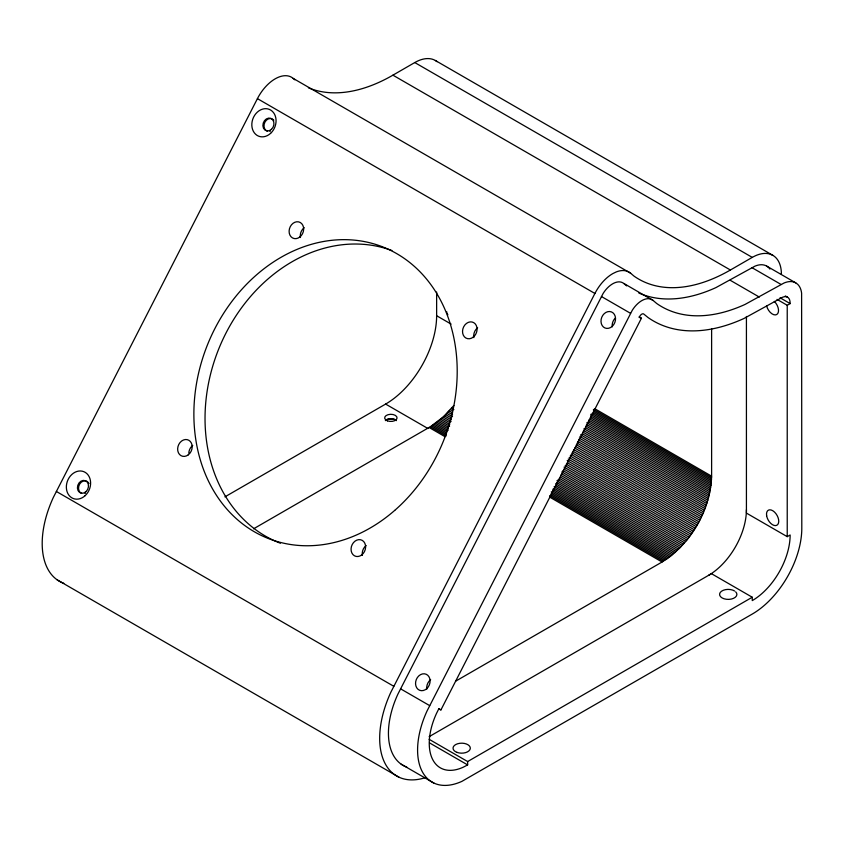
<?xml version="1.0" encoding="UTF-8"?>
<svg xmlns="http://www.w3.org/2000/svg" width="844" height="844" viewBox="0 0 844 844"><rect width="100%" height="100%" fill="white"/><g stroke="black" fill="none" stroke-linecap="round" stroke-linejoin="round"><path stroke-width="1.27" d="M455.802 681.087L662.076 561.999C691.025 543.821 710.353 510.346 711.619 476.185L711.619 328.654M781.396 274.216A41.219 23.801 -60 0 0 772.861 255.352L769.992 254.097A41.219 23.801 -60 0 0 752.257 257.388L730.398 270.006A183.401 105.89 -60 0 1 634.013 276.104L630.616 273.213L293.132 78.376A32.726 18.895 -60 0 0 257.42 98.632L53.33 497.464A82.438 47.591 -60 0 0 63.806 583.288M630.616 273.213A32.726 18.895 -60 0 0 616.215 271.947L612.839 273.583A32.726 18.895 -60 0 0 594.904 293.469L390.814 692.312A82.438 47.591 -60 0 0 424.659 777.862M653.172 300.496L651.505 299.409A20.319 11.732 -60 0 0 632.24 310.328L427.043 710.986A70.052 40.449 -60 0 0 461.942 781.344L752.257 614.063A70.073 40.459 -60 0 0 801.8 528.249L801.61 293.132A28.823 16.637 -60 0 0 797.569 284.206L795.808 282.909A28.823 16.637 -60 0 0 784.055 283.004L745.073 304.42A195.787 113.043 -60 0 1 656.653 303.45L653.172 300.496L622.355 282.582A20.319 11.732 -60 0 0 603.091 293.512L397.893 694.158A70.052 40.449 -60 0 0 406.797 767.091M746.423 316.468L746.423 513.099L787.23 536.657L790.142 534.98A53.583 30.933 -60 0 1 752.257 600.601L752.257 597.236L467.65 761.552L467.65 764.917L463.156 767.238A53.541 30.912 -60 0 1 436.485 713.465L438.701 709.023L440.937 709.899L641.429 318.23L639.161 316.922M453.85 405.51L443.153 416.999L430.377 426.716L253.569 528.808M708.538 575.365L710.521 574.152A53.583 30.933 -60 0 0 746.423 509.734M308.398 87.797A183.401 105.89 -60 0 0 392.914 75.169L414.773 62.551A41.219 23.801 -60 0 1 437.097 61.675M224.915 496.863L385.624 404.076A72.13 41.641 -60 0 0 436.633 315.73L436.633 292.024M638.834 293.026A195.787 113.043 -60 0 0 715.923 287.604L754.916 266.176A28.823 16.637 -60 0 1 766.668 266.082L795.808 282.909M777.029 299.388L787.23 305.275L790.142 303.597L790.026 301.582A12.301 7.1 -60 0 0 782.536 297.257L743.849 318.536A212.298 122.57 -60 0 1 647.981 317.481L643.592 313.915A3.798 2.194 -60 0 0 639.995 315.951L639.203 317.355L641.429 318.23M429.121 736.675L711.45 573.677L752.257 597.236M435.377 60.504L772.861 255.352M414.773 62.551L752.257 257.388M751.962 267.653L781.111 284.481M785.31 295.917L787.547 297.215M780.056 297.774L790.142 303.597M392.914 75.169L730.398 270.006M730.165 280.24L759.315 297.067M601.403 296.497L630.542 313.324M257.42 98.632L594.904 293.469M436.633 315.73L451.118 324.096M594.556 408.591L711.619 476.185M593.395 409.445L711.597 477.683M593.353 410.975L711.555 479.213M593.269 412.516L711.471 480.753M592.013 413.423L711.344 482.314M590.716 414.341L711.197 483.897M590.536 415.923L711.007 485.479M590.315 417.527L710.785 487.083M590.061 419.141L710.532 488.697M588.637 420.112L710.247 490.322M588.321 421.747L709.931 491.968M586.833 422.738L709.582 493.603M586.443 424.395L709.192 495.259M586.031 426.051L708.781 496.916M585.578 427.718L708.327 498.582M583.964 428.731L707.852 500.249M583.447 430.398L707.335 501.927M582.909 432.075L706.797 503.594M582.328 433.753L706.217 505.271M580.588 434.765L705.616 506.949M579.955 436.443L704.983 508.615M579.3 438.11L704.318 510.293M578.604 439.777L703.622 511.96M577.887 441.433L702.904 513.616M577.138 443.089L702.155 515.273M576.357 444.735L701.385 516.918M575.555 446.381L700.573 518.564M574.722 448.006L699.75 520.189M573.867 449.63L698.895 521.814M572.992 451.234L698.009 523.417M572.084 452.838L697.102 525.01M571.156 454.41L696.173 526.593M570.206 455.982L695.224 528.165M569.225 457.532L694.253 529.716M568.234 459.062L693.251 531.245M567.21 460.581L692.238 532.764M567.305 462.734L691.194 534.263M566.25 464.211L690.139 535.729M565.174 465.666L689.052 537.185M564.077 467.101L687.955 538.62M564.098 469.158L686.847 540.033M562.969 470.551L685.718 541.415M451.572 408.253L453.84 409.572M561.819 471.912L684.568 542.776M450.411 409.593L452.679 410.901M561.788 473.895L683.397 544.106M449.23 410.901L452.637 412.864M560.616 475.204L682.226 545.414M448.037 412.178L452.584 414.805M560.553 477.145L681.034 546.701M446.835 413.433L452.511 416.704M559.35 478.39L679.831 547.946M445.611 414.647L451.297 417.928M558.137 479.614L678.608 549.17M444.387 415.839L451.202 419.774M556.903 480.806L677.384 550.362M443.153 416.999L451.107 421.589M556.808 482.62L676.139 551.522M441.897 418.128L449.852 422.717M555.552 483.749L674.894 552.641M440.642 419.225L449.736 424.469M555.436 485.5L673.639 553.738M439.376 420.28L449.609 426.188M554.17 486.555L672.373 554.803M438.11 421.304L448.333 427.212M554.033 488.243L671.096 555.827M436.823 422.295L448.196 428.857M552.757 489.235L669.819 556.818M435.546 423.255L448.048 430.472M552.609 490.839L668.543 557.779M434.259 424.173L446.761 431.389M551.322 491.767L667.256 558.696M432.961 425.059L446.603 432.93M551.164 493.307L665.958 559.572M431.674 425.903L446.444 434.438M551.005 494.806L664.661 560.427M430.377 426.716L446.286 435.894M549.708 495.607L663.373 561.228M429.079 427.475L444.988 436.664M549.549 497.032L662.076 561.999M385.624 404.076L427.961 428.52M438.669 708.591L440.937 709.899M400.562 688.82L429.712 705.647M56.337 491.451L393.81 686.299M429.111 739.302L467.65 761.552M429.543 742.91L467.65 764.917M401.164 764.168L433.974 783.116M57.17 579.849L398.969 777.187M766.668 266.082L768.42 267.379A28.823 16.637 -60 0 1 769.907 269.088M624.022 283.668L626.638 285.884M293.132 78.376L294.83 79.821M787.23 305.275L787.23 536.657M386.436 419.626A12.365 7.142 0 0 1 396.49 419.922M385.36 420.628A6.182 3.566 0 0 1 390.877 418.677A6.182 3.566 0 0 1 396.385 420.628M188.813 453.112A8.651 7.037 -68.6 0 1 192.748 445.432M362.382 555.384A8.651 7.037 -68.6 0 1 366.159 545.551M300.432 237.512A8.651 7.037 -68.6 0 1 304.209 227.68M473.853 337.632A8.651 7.037 -68.6 0 1 477.63 327.799M735.694 591.855A8.651 5.001 0 0 1 728.91 599.377A8.651 5.001 0 0 1 720.185 592.551A8.651 5.001 0 0 1 734.639 591.022M774.307 301.392A8.651 5.001 60 0 1 776.744 314.517A8.651 5.001 60 0 1 766.595 305.844M612.248 326.86A8.651 7.037 -68.6 0 1 615.434 317.988M426.8 689.126A8.651 7.037 -68.6 0 1 430.64 679.705M447.847 314.823A6.182 3.566 60 0 1 447.309 313.651M446.94 312.48A6.182 3.566 60 0 1 446.824 311.9M280.419 543.241A156.625 127.402 -68.6 0 1 217.425 352.286A156.625 127.402 -68.6 0 1 391.933 250.52M81.573 493.36A6.594 5.359 -68.6 0 1 79.737 483.971A6.594 5.359 -68.6 0 1 88.356 482.515M88.694 483A6.594 5.359 -68.6 0 1 88.989 483.528M85.518 493.17A6.594 5.359 -68.6 0 1 84.959 493.413M267.569 131.231A6.594 5.359 -68.6 0 1 265.027 121.958A6.594 5.359 -68.6 0 1 273.825 120.217M270.428 131.105A6.594 5.359 -68.6 0 1 269.848 131.274M299.715 237.111A8.651 7.037 -68.6 0 0 300.316 222.521A8.651 7.037 -68.6 0 0 289.112 230.992A8.651 7.037 -68.6 0 0 299.715 237.111M473.125 337.231A8.651 7.037 -68.6 0 0 473.727 322.64A8.651 7.037 -68.6 0 0 462.533 331.112A8.651 7.037 -68.6 0 0 473.125 337.231M188.244 454.863A8.651 7.037 -68.6 0 0 188.845 440.273A8.651 7.037 -68.6 0 0 177.651 448.744A8.651 7.037 -68.6 0 0 188.244 454.863M361.665 554.983A8.651 7.037 -68.6 0 0 362.266 540.392A8.651 7.037 -68.6 0 0 351.062 548.864A8.651 7.037 -68.6 0 0 361.665 554.983M426.811 688.588A8.651 7.037 -68.6 0 0 426.093 674.219A8.651 7.037 -68.6 0 0 415.554 683.893A8.651 7.037 -68.6 0 0 426.811 688.588M612.259 326.322A8.651 7.037 -68.6 0 0 611.531 311.953A8.651 7.037 -68.6 0 0 601.002 321.627A8.651 7.037 -68.6 0 0 612.259 326.322M456.952 752.363A8.651 5.001 0 0 0 470.308 748.438A8.651 5.001 0 0 0 457.743 743.722A8.651 5.001 0 0 0 456.952 752.363M766.637 515.726A8.651 5.001 60 0 0 776.712 525.327A8.651 5.001 60 0 0 774.518 512.076A8.651 5.001 60 0 0 766.637 515.726M387.501 420.871A6.182 3.566 0 0 0 397.049 418.065A6.182 3.566 0 0 0 388.061 414.689A6.182 3.566 0 0 0 387.501 420.871M394.707 510.409A156.625 127.402 -68.6 0 0 387.966 249.117A156.625 127.402 -68.6 0 0 193.93 418.582A156.625 127.402 -68.6 0 0 394.707 510.409M85.138 495.66A14.422 11.732 -68.6 0 0 83.936 471.712A14.422 11.732 -68.6 0 0 66.37 487.832A14.422 11.732 -68.6 0 0 85.138 495.66M85.993 491.662A6.594 5.359 -68.6 0 0 85.444 480.711A6.594 5.359 -68.6 0 0 77.416 488.085A6.594 5.359 -68.6 0 0 85.993 491.662M270.597 133.352A14.422 11.732 -68.6 0 0 269.405 109.414A14.422 11.732 -68.6 0 0 251.839 125.524A14.422 11.732 -68.6 0 0 270.597 133.352M271.452 129.354A6.594 5.359 -68.6 0 0 270.913 118.403A6.594 5.359 -68.6 0 0 262.885 125.777A6.594 5.359 -68.6 0 0 271.452 129.354"/></g></svg>
